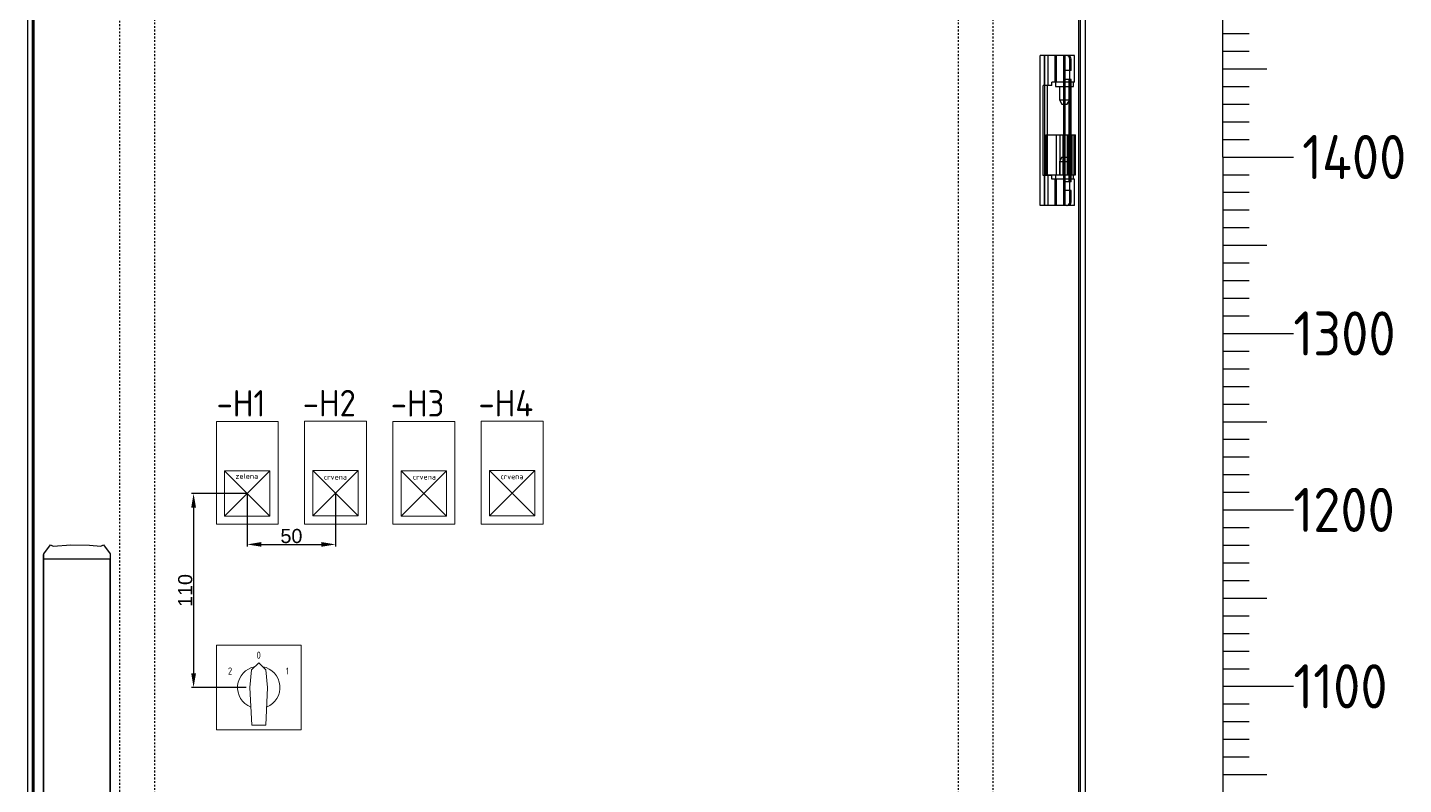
# Model space of a CAD drawing. Header units: millimetres. Extents: x 41350 to 54029, y 25852 to 34717.
# Drawn here: x 42214 to 42993, y 32810 to 33239 of the extents above; entities that cross this region are included whole.
import ezdxf
from ezdxf.enums import TextEntityAlignment as Align

# ---------------------------------------------------------------- set-up
doc = ezdxf.new("R2010")
doc.units = ezdxf.units.MM
doc.linetypes.add('Dashed', pattern=[2, 1, -1])
doc.layers.add('! NO PLOT !', color=7, linetype='Continuous', true_color=0xff75dd, plot=False)
doc.layers.add('000-PI-Oprema', color=30, linetype='Continuous', lineweight=5)
doc.layers.add('000-PI-ORMAR', color=2, linetype='Continuous')
doc.layers.add('000-PI_TEXT', color=7, linetype='Continuous')
doc.styles.add('PI0', font='isocpeur.ttf', dxfattribs={"width": 0.9})
doc.styles.get("Standard").update_dxf_attribs({"font": 'arial.ttf'})
doc.dimstyles.new('ISO-25-lb', dxfattribs={"dimtxt": 8, "dimasz": 8, "dimexe": 1.25, "dimexo": 0.625, "dimtad": 1, "dimtxsty": 'Standard', "dimcen": 5, "dimadec": 0, "dimazin": 0, "dimtfac": 1, "dimtmove": 0, "dimatfit": 3, "dimfxl": 1, "dimarcsym": 0})

# ---------------------------------------------------------------- blocks, each defined once
blk = doc.blocks.new('SKALA_2100')
for p, q in [((6091.94, 12435.39), (6091.94, 13135.39)), ((6091.94, 12505.39), (6106.94, 12505.39)), ((6091.94, 12495.39), (6106.94, 12495.39)), ((6091.94, 12485.39), (6116.94, 12485.39)), ((6091.94, 12475.39), (6106.94, 12475.39)), ((6091.94, 12465.39), (6106.94, 12465.39)), ((6091.94, 12455.39), (6106.94, 12455.39)), ((6091.94, 12445.39), (6106.94, 12445.39)), ((6091.94, 12435.39), (6131.94, 12435.39)), ((6091.94, 12435.39), (6091.94, 11575.39)), ((6091.94, 12435.39), (6131.94, 12435.39)), ((6091.94, 12425.39), (6106.94, 12425.39)), ((6091.94, 12415.39), (6106.94, 12415.39)), ((6091.94, 12405.39), (6106.94, 12405.39)), ((6091.94, 12395.39), (6106.94, 12395.39)), ((6091.94, 12385.39), (6116.94, 12385.39)), ((6091.94, 12375.39), (6106.94, 12375.39)), ((6091.94, 12365.39), (6106.94, 12365.39)), ((6091.94, 12355.39), (6106.94, 12355.39)), ((6091.94, 12345.39), (6106.94, 12345.39)), ((6091.94, 12335.39), (6131.94, 12335.39)), ((6091.94, 12325.39), (6106.94, 12325.39)), ((6091.94, 12315.39), (6106.94, 12315.39)), ((6091.94, 12305.39), (6106.94, 12305.39)), ((6091.94, 12295.39), (6106.94, 12295.39)), ((6091.94, 12285.39), (6116.94, 12285.39)), ((6091.94, 12275.39), (6106.94, 12275.39)), ((6091.94, 12265.39), (6106.94, 12265.39)), ((6091.94, 12255.39), (6106.94, 12255.39)), ((6091.94, 12245.39), (6106.94, 12245.39)), ((6091.94, 12235.39), (6131.94, 12235.39)), ((6091.94, 12235.39), (6131.94, 12235.39)), ((6091.94, 12235.39), (6131.94, 12235.39)), ((6091.94, 12225.39), (6106.94, 12225.39)), ((6091.94, 12215.39), (6106.94, 12215.39)), ((6091.94, 12205.39), (6106.94, 12205.39)), ((6091.94, 12195.39), (6106.94, 12195.39)), ((6091.94, 12185.39), (6116.94, 12185.39)), ((6091.94, 12175.39), (6106.94, 12175.39)), ((6091.94, 12165.39), (6106.94, 12165.39)), ((6091.94, 12155.39), (6106.94, 12155.39)), ((6091.94, 12145.39), (6106.94, 12145.39)), ((6091.94, 12135.39), (6131.94, 12135.39)), ((6091.94, 12125.39), (6106.94, 12125.39)), ((6091.94, 12115.39), (6106.94, 12115.39)), ((6091.94, 12105.39), (6106.94, 12105.39)), ((6091.94, 12095.39), (6106.94, 12095.39)), ((6091.94, 12085.39), (6116.94, 12085.39))]:
    blk.add_line(p, q)
at = {"style": 'PI0', "width": 0.9}
for s, p in [('1400', (6136.91, 12435.39)), ('1300', (6131.94, 12335.39)), ('1200', (6131.94, 12235.39)), ('1100', (6131.94, 12135.39))]:
    blk.add_text(s, height=25, dxfattribs=at).set_placement(p, align=Align.MIDDLE_LEFT)
blk = doc.blocks.new('*D277')
at = {"layer": '! NO PLOT !', "color": 0, "linetype": 'Continuous', "lineweight": -2, "ltscale": 0.25, "transparency": 16777216}
for p, q in [((42338.36, 32975.35), (42338.36, 32945.22)), ((42388.36, 32975.45), (42388.36, 32945.22)), ((42346.36, 32946.47), (42380.36, 32946.47))]:
    blk.add_line(p, q, dxfattribs=at)
at = {"layer": '! NO PLOT !', "color": 0, "ltscale": 0.25, "transparency": 16777216}
for points in [[(42346.36, 32947.8), (42346.36, 32945.14), (42338.36, 32946.47)], [(42380.36, 32947.8), (42380.36, 32945.14), (42388.36, 32946.47)]]:
    blk.add_solid(points, dxfattribs=at)
at = {"layer": 'Defpoints', "color": 0, "ltscale": 0.25, "transparency": 16777216}
for p in [(42338.36, 32975.98), (42388.36, 32976.08), (42388.36, 32946.47)]:
    blk.add_point(p, dxfattribs=at)
at = {"layer": '! NO PLOT !', "color": 0, "ltscale": 0.25, "transparency": 16777216, "insert": (42363.36, 32951.18), "char_height": 8, "attachment_point": 5}
blk.add_mtext('50', dxfattribs=at)
blk = doc.blocks.new('8606.000_front')
at = {"layer": '! NO PLOT !', "linetype": 'Dashed'}
for p, q in [((43084.03, 38500.92), (43084.03, 36660.92)), ((43579.03, 36660.92), (43579.03, 38500.92)), ((43104.03, 38495.92), (43104.03, 36665.92)), ((43559.03, 38495.92), (43559.03, 36665.92))]:
    blk.add_line(p, q, dxfattribs=at)
at = {"layer": '000-PI-ORMAR'}
for p, q in [((43035.53, 38573.17), (43035.53, 36588.67)), ((43627.53, 36588.67), (43627.53, 38573.17)), ((43032.02, 38552.67), (43032.02, 36601.67)), ((43034.74, 38552.67), (43034.74, 36601.67)), ((43035.52, 36601.67), (43035.52, 38552.53)), ((43628.3, 38552.67), (43628.3, 36601.67)), ((43631.02, 38552.67), (43631.02, 36601.67)), ((43605.53, 37852.17), (43605.53, 37937.17)), ((43624.97, 37937.17), (43605.53, 37937.17)), ((43608.01, 37920.17), (43608.01, 37937.17)), ((43608.22, 37852.17), (43608.22, 37937.17)), ((43610.11, 37920.17), (43610.11, 37937.17)), ((43613.87, 37937.17), (43613.87, 37922.17)), ((43614.79, 37922.17), (43614.79, 37937.17)), ((43618.89, 37852.17), (43618.89, 37937.17)), ((43619.42, 37922.17), (43619.42, 37937.17)), ((43619.64, 37852.17), (43619.64, 37937.17)), ((43622.4, 37935.17), (43623.05, 37935.17)), ((43622.4, 37854.17), (43622.4, 37935.17)), ((43623.05, 37928.67), (43623.05, 37935.17)), ((43624.97, 37922.17), (43624.97, 37937.17)), ((43624.97, 37922.17), (43612.21, 37922.17)), ((43612.21, 37920.17), (43612.21, 37922.17)), ((43614.32, 37922.17), (43614.32, 37919.67)), ((43623.05, 37928.67), (43618.89, 37928.67)), ((43623.13, 37923.67), (43618.89, 37923.67)), ((43621.98, 37865.67), (43621.98, 37923.67)), ((43622.4, 37860.67), (43622.4, 37928.67)), ((43622.69, 37865.67), (43622.69, 37923.67)), ((43623.13, 37865.67), (43623.13, 37923.67)), ((43624.52, 37919.67), (43624.52, 37922.17)), ((43612.21, 37920.17), (43607.28, 37920.17)), ((43607.28, 37869.17), (43607.28, 37920.17)), ((43609.75, 37869.17), (43609.75, 37920.17)), ((43614.32, 37919.67), (43624.52, 37919.67)), ((43616.47, 37919.67), (43616.47, 37912.18)), ((43622.37, 37912.18), (43622.37, 37919.67)), ((43616.47, 37912.18), (43622.37, 37912.18)), ((43616.47, 37912.18), (43617.92, 37909.67)), ((43617.92, 37909.67), (43620.92, 37909.67)), ((43620.92, 37909.67), (43622.37, 37912.18)), ((43608.73, 37892.17), (43608.73, 37869.67)), ((43608.73, 37892.17), (43625.53, 37892.17)), ((43614.68, 37892.17), (43614.68, 37869.67)), ((43616.68, 37892.17), (43616.68, 37869.67)), ((43618.35, 37892.17), (43618.35, 37869.67)), ((43618.71, 37892.17), (43618.71, 37869.67)), ((43620.85, 37892.17), (43620.85, 37869.67)), ((43621.21, 37892.17), (43621.21, 37869.67)), ((43621.57, 37892.17), (43621.57, 37869.67)), ((43622.69, 37892.17), (43622.69, 37869.67)), ((43623.45, 37892.17), (43623.45, 37869.67)), ((43623.57, 37869.67), (43623.57, 37892.17)), ((43624.57, 37892.17), (43624.57, 37869.67)), ((43625.33, 37892.17), (43625.33, 37869.67)), ((43617.92, 37879.67), (43616.47, 37877.16)), ((43616.47, 37877.16), (43616.47, 37869.67)), ((43616.47, 37877.16), (43622.37, 37877.16)), ((43617.92, 37879.67), (43620.92, 37879.67)), ((43622.37, 37877.16), (43620.92, 37879.67)), ((43622.37, 37869.67), (43622.37, 37877.16)), ((43612.21, 37869.17), (43607.28, 37869.17)), ((43608.01, 37852.17), (43608.01, 37869.17)), ((43608.73, 37869.67), (43625.53, 37869.67)), ((43610.11, 37852.17), (43610.11, 37869.17)), ((43612.21, 37867.17), (43612.21, 37869.17)), ((43614.32, 37869.67), (43614.32, 37867.17)), ((43624.52, 37867.17), (43624.52, 37869.67)), ((43624.97, 37867.17), (43612.21, 37867.17)), ((43613.87, 37867.17), (43613.87, 37852.17)), ((43614.79, 37852.17), (43614.79, 37867.17)), ((43623.13, 37865.67), (43618.89, 37865.67)), ((43623.05, 37860.67), (43618.89, 37860.67)), ((43619.42, 37852.17), (43619.42, 37867.17)), ((43623.05, 37854.17), (43623.05, 37860.67)), ((43624.97, 37852.17), (43624.97, 37867.17)), ((43624.97, 37852.17), (43605.53, 37852.17)), ((43622.4, 37854.17), (43623.05, 37854.17)), ((43041.21, 37654.7), (43045.03, 37659.92)), ((43045.03, 37659.92), (43046.53, 37659.17)), ((43046.53, 37659.17), (43056.59, 37659.87)), ((43056.59, 37659.87), (43067.05, 37659.72)), ((43067.05, 37659.72), (43073.53, 37659.17)), ((43073.53, 37659.17), (43075.03, 37659.92)), ((43075.03, 37659.92), (43078.85, 37654.7)), ((43041.21, 37654.7), (43041.04, 37654.44)), ((43041.04, 37507.9), (43041.04, 37654.44)), ((43041.29, 37651.72), (43041.21, 37654.7)), ((43041.29, 37509.92), (43041.29, 37651.72)), ((43078.77, 37651.72), (43041.29, 37651.72)), ((43078.85, 37654.7), (43078.77, 37651.72)), ((43078.77, 37509.92), (43078.77, 37651.72)), ((43079.01, 37654.44), (43078.85, 37654.7)), ((43079.01, 37507.9), (43079.01, 37654.44))]:
    blk.add_line(p, q, dxfattribs=at)
for centre, start_param, end_param in [((43620.47, 37935.17), 4.712389, 6.283185), ((43621.12, 37935.17), 4.712389, 6.283185), ((43620.47, 37854.17), 3.141593, 4.712389), ((43621.12, 37854.17), 3.141593, 4.712389)]:
    blk.add_ellipse(centre, major_axis=(0, 2), ratio=0.965926, start_param=start_param, end_param=end_param, dxfattribs=at)
blk = doc.blocks.new('EAO svijetlece tijelo')
at = {"layer": '000-PI-Oprema', "lineweight": 5, "ltscale": 0.25}
for p, q in [((-12.83, 0), (12.83, -25.67)), ((-12.83, -25.67), (12.83, 0))]:
    blk.add_line(p, q, dxfattribs=at)
at = {"layer": '000-PI-Oprema'}
blk.add_lwpolyline([(17.5, -30.33), (-17.5, -30.33), (-17.5, 28), (17.5, 28)], close=True, dxfattribs=at)
at = {"layer": '000-PI-Oprema', "lineweight": 5, "ltscale": 0.25}
blk.add_lwpolyline([(-12.83, 0), (12.83, 0), (12.83, -25.67), (-12.83, -25.67)], close=True, dxfattribs=at)
blk = doc.blocks.new('*D573')
at = {"layer": '! NO PLOT !', "color": 0, "linetype": 'Continuous', "lineweight": -2, "ltscale": 0.25, "transparency": 16777216}
for p, q in [((42337.73, 32975.35), (42306.71, 32975.35)), ((42307.96, 32967.35), (42307.96, 32873.35)), ((42337.73, 32865.35), (42306.71, 32865.35))]:
    blk.add_line(p, q, dxfattribs=at)
at = {"layer": '! NO PLOT !', "color": 0, "ltscale": 0.25, "transparency": 16777216}
for points in [[(42306.63, 32967.35), (42309.3, 32967.35), (42307.96, 32975.35)], [(42306.63, 32873.35), (42309.3, 32873.35), (42307.96, 32865.35)]]:
    blk.add_solid(points, dxfattribs=at)
at = {"layer": 'Defpoints', "color": 0, "ltscale": 0.25, "transparency": 16777216}
for p in [(42338.36, 32975.35), (42307.96, 32865.35), (42338.36, 32865.35)]:
    blk.add_point(p, dxfattribs=at)
at = {"layer": '! NO PLOT !', "color": 0, "ltscale": 0.25, "transparency": 16777216, "insert": (42303.26, 32920.35), "char_height": 8, "attachment_point": 5, "rotation": 90}
blk.add_mtext('110', dxfattribs=at)
blk = doc.blocks.new('Koncar gerebenasta preklopka')
at = {"layer": '000-PI-Oprema'}
for p, q in [((-4.04, 10), (-5, 0)), ((-4.04, 10), (0, 14)), ((0, 14), (4.04, 10)), ((5, 0), (4.04, 10)), ((-5, 0), (-4, -21.31)), ((4, -21.31), (5, 0)), ((-4, -21.31), (4, -21.31))]:
    blk.add_line(p, q, dxfattribs=at)
blk.add_lwpolyline([(-24, -24), (24, -24), (24, 24), (-24, 24)], close=True, dxfattribs=at)
for start, end in [(100.73138, 248.09078), (291.90922, 79.26862)]:
    blk.add_arc((0, 0), 12, start, end, dxfattribs=at)
at = {"layer": '000-PI-Oprema', "style": 'PI0', "width": 0.9}
for s, p in [('0', (0, 18.33)), ('2', (-16.21, 9.36)), ('1', (16.21, 9.36))]:
    blk.add_text(s, height=4, dxfattribs=at).set_placement(p, align=Align.MIDDLE_CENTER)

msp = doc.modelspace()

# ---------------------------------------------------------------- block references
at = {"layer": '! NO PLOT !'}
for name, p in [('EAO svijetlece tijelo', (42338.358, 32988.186)), ('EAO svijetlece tijelo', (42388.358, 32988.286)), ('EAO svijetlece tijelo', (42438.358, 32988.186)), ('EAO svijetlece tijelo', (42488.358, 32988.286)), ('Koncar gerebenasta preklopka', (42344.858, 32865.353))]:
    msp.add_blockref(name, p, dxfattribs=at)
msp.add_blockref('SKALA_2100', (36798.908, 20730.643))
at = {"layer": '000-PI-Oprema'}
msp.add_blockref('8606.000_front', (-818.121, -4713.642), dxfattribs=at)

# ---------------------------------------------------------------- texts
at = {"layer": '! NO PLOT !', "char_height": 3, "width": 27.82747, "attachment_point": 5, "style": 'PI0'}
for s, insert in [('zelena', (42338.099, 32985.139)), ('crvena', (42388.263, 32984.665)), ('crvena', (42438.637, 32984.718)), ('crvena', (42488.266, 32984.922))]:
    msp.add_mtext(s, dxfattribs=dict(at, insert=insert))
at = {"layer": '000-PI_TEXT', "style": 'PI0', "width": 0.9}
for s, p in [('-H1', (42334.812, 33026.448)), ('-H2', (42384.812, 33026.548)), ('-H3', (42434.812, 33026.448)), ('-H4', (42484.812, 33026.548))]:
    msp.add_text(s, height=15, dxfattribs=at).set_placement(p, align=Align.MIDDLE)

# ---------------------------------------------------------------- dimensions: what is measured, and where the dimension line sits
at = {"layer": '! NO PLOT !', "ltscale": 0.25}
dim = msp.add_linear_dim(base=(42307.965, 32865.353), p1=(42338.358, 32975.353), p2=(42338.358, 32865.353), angle=90, dimstyle='ISO-25-lb', dxfattribs=at)
dim.commit()
dim.dimension.update_dxf_attribs({"geometry": '*D573', "text_midpoint": (42303.255, 32920.353)})
dim = msp.add_linear_dim(base=(42388.358, 32946.469), p1=(42338.358, 32975.978), p2=(42388.358, 32976.078), dimstyle='ISO-25-lb', dxfattribs=at)
dim.commit()
dim.dimension.update_dxf_attribs({"geometry": '*D277', "text_midpoint": (42363.358, 32951.179)})

doc.saveas('drawing.dxf')
